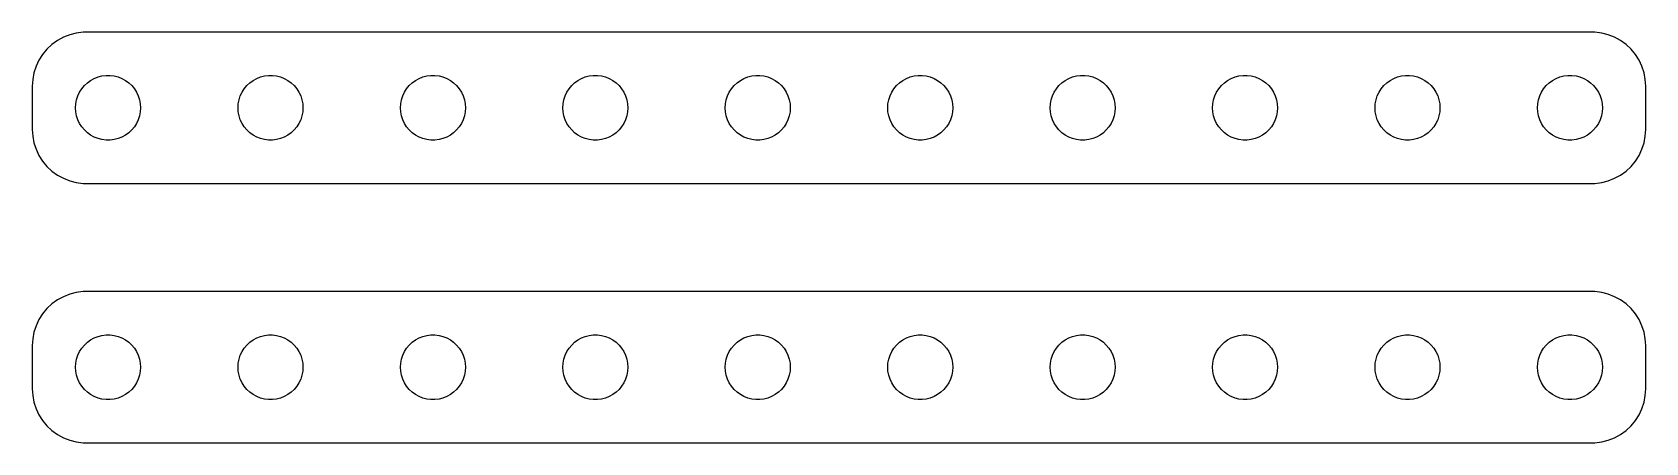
# Model space of a CAD drawing. Header units: metres. Extents: x -74 to 74, y 41 to 79.
import ezdxf

# ---------------------------------------------------------------- set-up
doc = ezdxf.new("R2010")
doc.units = ezdxf.units.M

msp = doc.modelspace()

# ---------------------------------------------------------------- linework, layer by layer
for p, q in [((-69.8139, 78.9901), (-70.4369, 78.9114)), ((69.8139, 78.9901), (-69.8139, 78.9901)), ((70.4369, 78.9114), (69.8139, 78.9901)), ((-72.6871, 77.8526), (-73.1448, 77.4227)), ((-72.1791, 78.2216), (-72.6871, 77.8526)), ((-71.6289, 78.5241), (-72.1791, 78.2216)), ((-71.0451, 78.7553), (-71.6289, 78.5241)), ((-70.4369, 78.9114), (-71.0451, 78.7553)), ((71.0451, 78.7553), (70.4369, 78.9114)), ((71.6289, 78.5241), (71.0451, 78.7553)), ((72.1791, 78.2216), (71.6289, 78.5241)), ((72.6871, 77.8526), (72.1791, 78.2216)), ((73.1448, 77.4227), (72.6871, 77.8526)), ((-73.8815, 76.4088), (-74.1489, 75.8406)), ((-73.5451, 76.9389), (-73.8815, 76.4088)), ((-73.1448, 77.4227), (-73.5451, 76.9389)), ((73.5451, 76.9389), (73.1448, 77.4227)), ((73.8815, 76.4088), (73.5451, 76.9389)), ((74.1489, 75.8406), (73.8815, 76.4088)), ((-74.4606, 74.6267), (-74.5, 74)), ((-74.3429, 75.2434), (-74.4606, 74.6267)), ((-74.1489, 75.8406), (-74.3429, 75.2434)), ((-69.4123, 74.3115), (-69.1075, 74.533)), ((-69.1075, 74.533), (-68.7773, 74.7145)), ((-68.7773, 74.7145), (-68.427, 74.8532)), ((-68.427, 74.8532), (-68.0621, 74.9469)), ((-68.0621, 74.9469), (-67.6884, 74.9941)), ((-67.6884, 74.9941), (-67.3116, 74.9941)), ((-67.3116, 74.9941), (-66.9379, 74.9469)), ((-66.9379, 74.9469), (-66.573, 74.8532)), ((-66.573, 74.8532), (-66.2227, 74.7145)), ((-66.2227, 74.7145), (-65.8925, 74.533)), ((-65.8925, 74.533), (-65.5877, 74.3115)), ((-54.4123, 74.3115), (-54.1075, 74.533)), ((-54.1075, 74.533), (-53.7773, 74.7145)), ((-53.7773, 74.7145), (-53.427, 74.8532)), ((-53.427, 74.8532), (-53.0621, 74.9469)), ((-53.0621, 74.9469), (-52.6884, 74.9941)), ((-52.6884, 74.9941), (-52.3116, 74.9941)), ((-52.3116, 74.9941), (-51.9379, 74.9469)), ((-51.9379, 74.9469), (-51.5729, 74.8532)), ((-51.5729, 74.8532), (-51.2227, 74.7145)), ((-51.2227, 74.7145), (-50.8925, 74.533)), ((-50.8925, 74.533), (-50.5877, 74.3115)), ((-39.4123, 74.3115), (-39.1075, 74.533)), ((-39.1075, 74.533), (-38.7773, 74.7145)), ((-38.7773, 74.7145), (-38.427, 74.8532)), ((-38.427, 74.8532), (-38.0621, 74.9469)), ((-38.0621, 74.9469), (-37.6884, 74.9941)), ((-37.6884, 74.9941), (-37.3116, 74.9941)), ((-37.3116, 74.9941), (-36.9379, 74.9469)), ((-36.9379, 74.9469), (-36.5729, 74.8532)), ((-36.5729, 74.8532), (-36.2227, 74.7145)), ((-36.2227, 74.7145), (-35.8925, 74.533)), ((-35.8925, 74.533), (-35.5877, 74.3115)), ((-24.4123, 74.3115), (-24.1075, 74.533)), ((-24.1075, 74.533), (-23.7773, 74.7145)), ((-23.7773, 74.7145), (-23.427, 74.8532)), ((-23.427, 74.8532), (-23.0621, 74.9469)), ((-23.0621, 74.9469), (-22.6884, 74.9941)), ((-22.6884, 74.9941), (-22.3116, 74.9941)), ((-22.3116, 74.9941), (-21.9379, 74.9469)), ((-21.9379, 74.9469), (-21.5729, 74.8532)), ((-21.5729, 74.8532), (-21.2227, 74.7145)), ((-21.2227, 74.7145), (-20.8925, 74.533)), ((-20.8925, 74.533), (-20.5877, 74.3115)), ((-9.41226, 74.3115), (-9.10747, 74.533)), ((-9.10747, 74.533), (-8.77733, 74.7145)), ((-8.77733, 74.7145), (-8.42705, 74.8532)), ((-8.42705, 74.8532), (-8.06213, 74.9469)), ((-8.06213, 74.9469), (-7.68837, 74.9941)), ((-7.68837, 74.9941), (-7.31161, 74.9941)), ((-7.31161, 74.9941), (-6.93785, 74.9469)), ((-6.93785, 74.9469), (-6.57294, 74.8532)), ((-6.57294, 74.8532), (-6.22266, 74.7145)), ((-6.22266, 74.7145), (-5.89252, 74.533)), ((-5.89252, 74.533), (-5.58772, 74.3115)), ((5.58772, 74.3115), (5.89252, 74.533)), ((5.89252, 74.533), (6.22266, 74.7145)), ((6.22266, 74.7145), (6.57294, 74.8532)), ((6.57294, 74.8532), (6.93785, 74.9469)), ((6.93785, 74.9469), (7.31161, 74.9941)), ((7.31161, 74.9941), (7.68837, 74.9941)), ((7.68837, 74.9941), (8.06213, 74.9469)), ((8.06213, 74.9469), (8.42705, 74.8532)), ((8.42705, 74.8532), (8.77733, 74.7145)), ((8.77733, 74.7145), (9.10747, 74.533)), ((9.10747, 74.533), (9.41226, 74.3115)), ((20.5877, 74.3115), (20.8925, 74.533)), ((20.8925, 74.533), (21.2227, 74.7145)), ((21.2227, 74.7145), (21.5729, 74.8532)), ((21.5729, 74.8532), (21.9379, 74.9469)), ((21.9379, 74.9469), (22.3116, 74.9941)), ((22.3116, 74.9941), (22.6884, 74.9941)), ((22.6884, 74.9941), (23.0621, 74.9469)), ((23.0621, 74.9469), (23.427, 74.8532)), ((23.427, 74.8532), (23.7773, 74.7145)), ((23.7773, 74.7145), (24.1075, 74.533)), ((24.1075, 74.533), (24.4123, 74.3115)), ((35.5877, 74.3115), (35.8925, 74.533)), ((35.8925, 74.533), (36.2227, 74.7145)), ((36.2227, 74.7145), (36.5729, 74.8532)), ((36.5729, 74.8532), (36.9379, 74.9469)), ((36.9379, 74.9469), (37.3116, 74.9941)), ((37.3116, 74.9941), (37.6884, 74.9941)), ((37.6884, 74.9941), (38.0621, 74.9469)), ((38.0621, 74.9469), (38.427, 74.8532)), ((38.427, 74.8532), (38.7773, 74.7145)), ((38.7773, 74.7145), (39.1075, 74.533)), ((39.1075, 74.533), (39.4123, 74.3115)), ((50.5877, 74.3115), (50.8925, 74.533)), ((50.8925, 74.533), (51.2227, 74.7145)), ((51.2227, 74.7145), (51.5729, 74.8532)), ((51.5729, 74.8532), (51.9379, 74.9469)), ((51.9379, 74.9469), (52.3116, 74.9941)), ((52.3116, 74.9941), (52.6884, 74.9941)), ((52.6884, 74.9941), (53.0621, 74.9469)), ((53.0621, 74.9469), (53.427, 74.8532)), ((53.427, 74.8532), (53.7773, 74.7145)), ((53.7773, 74.7145), (54.1075, 74.533)), ((54.1075, 74.533), (54.4123, 74.3115)), ((65.5877, 74.3115), (65.8925, 74.533)), ((65.8925, 74.533), (66.2227, 74.7145)), ((66.2227, 74.7145), (66.573, 74.8532)), ((66.573, 74.8532), (66.9379, 74.9469)), ((66.9379, 74.9469), (67.3116, 74.9941)), ((67.3116, 74.9941), (67.6884, 74.9941)), ((67.6884, 74.9941), (68.0621, 74.9469)), ((68.0621, 74.9469), (68.427, 74.8532)), ((68.427, 74.8532), (68.7773, 74.7145)), ((68.7773, 74.7145), (69.1075, 74.533)), ((69.1075, 74.533), (69.4123, 74.3115)), ((74.3429, 75.2434), (74.1489, 75.8406)), ((74.4606, 74.6267), (74.3429, 75.2434)), ((74.5, 74), (74.4606, 74.6267)), ((-74.5, 74), (-74.5, 70)), ((-70.4057, 72.7461), (-70.2893, 73.1044)), ((-70.2893, 73.1044), (-70.1289, 73.4453)), ((-70.1289, 73.4453), (-69.927, 73.7634)), ((-69.927, 73.7634), (-69.6869, 74.0536)), ((-69.6869, 74.0536), (-69.4123, 74.3115)), ((-65.5877, 74.3115), (-65.3131, 74.0536)), ((-65.3131, 74.0536), (-65.073, 73.7634)), ((-65.073, 73.7634), (-64.8711, 73.4453)), ((-64.8711, 73.4453), (-64.7107, 73.1044)), ((-64.7107, 73.1044), (-64.5943, 72.7461)), ((-55.4057, 72.7461), (-55.2893, 73.1044)), ((-55.2893, 73.1044), (-55.1289, 73.4453)), ((-55.1289, 73.4453), (-54.927, 73.7634)), ((-54.927, 73.7634), (-54.6869, 74.0536)), ((-54.6869, 74.0536), (-54.4123, 74.3115)), ((-50.5877, 74.3115), (-50.3131, 74.0536)), ((-50.3131, 74.0536), (-50.0729, 73.7634)), ((-50.0729, 73.7634), (-49.8711, 73.4453)), ((-49.8711, 73.4453), (-49.7107, 73.1044)), ((-49.7107, 73.1044), (-49.5942, 72.7461)), ((-40.4057, 72.7461), (-40.2893, 73.1044)), ((-40.2893, 73.1044), (-40.1289, 73.4453)), ((-40.1289, 73.4453), (-39.927, 73.7634)), ((-39.927, 73.7634), (-39.6869, 74.0536)), ((-39.6869, 74.0536), (-39.4123, 74.3115)), ((-35.5877, 74.3115), (-35.3131, 74.0536)), ((-35.3131, 74.0536), (-35.0729, 73.7634)), ((-35.0729, 73.7634), (-34.8711, 73.4453)), ((-34.8711, 73.4453), (-34.7107, 73.1044)), ((-34.7107, 73.1044), (-34.5942, 72.7461)), ((-25.4057, 72.7461), (-25.2893, 73.1044)), ((-25.2893, 73.1044), (-25.1289, 73.4453)), ((-25.1289, 73.4453), (-24.927, 73.7634)), ((-24.927, 73.7634), (-24.6869, 74.0536)), ((-24.6869, 74.0536), (-24.4123, 74.3115)), ((-20.5877, 74.3115), (-20.3131, 74.0536)), ((-20.3131, 74.0536), (-20.0729, 73.7634)), ((-20.0729, 73.7634), (-19.8711, 73.4453)), ((-19.8711, 73.4453), (-19.7107, 73.1044)), ((-19.7107, 73.1044), (-19.5942, 72.7461)), ((-10.4057, 72.7461), (-10.2893, 73.1044)), ((-10.2893, 73.1044), (-10.1289, 73.4453)), ((-10.1289, 73.4453), (-9.92705, 73.7634)), ((-9.92705, 73.7634), (-9.6869, 74.0536)), ((-9.6869, 74.0536), (-9.41226, 74.3115)), ((-5.58772, 74.3115), (-5.31308, 74.0536)), ((-5.31308, 74.0536), (-5.07294, 73.7634)), ((-5.07294, 73.7634), (-4.87108, 73.4453)), ((-4.87108, 73.4453), (-4.71066, 73.1044)), ((-4.71066, 73.1044), (-4.59424, 72.7461)), ((4.59424, 72.7461), (4.71066, 73.1044)), ((4.71066, 73.1044), (4.87108, 73.4453)), ((4.87108, 73.4453), (5.07294, 73.7634)), ((5.07294, 73.7634), (5.31308, 74.0536)), ((5.31308, 74.0536), (5.58772, 74.3115)), ((9.41226, 74.3115), (9.6869, 74.0536)), ((9.6869, 74.0536), (9.92705, 73.7634)), ((9.92705, 73.7634), (10.1289, 73.4453)), ((10.1289, 73.4453), (10.2893, 73.1044)), ((10.2893, 73.1044), (10.4057, 72.7461)), ((19.5942, 72.7461), (19.7107, 73.1044)), ((19.7107, 73.1044), (19.8711, 73.4453)), ((19.8711, 73.4453), (20.0729, 73.7634)), ((20.0729, 73.7634), (20.3131, 74.0536)), ((20.3131, 74.0536), (20.5877, 74.3115)), ((24.4123, 74.3115), (24.6869, 74.0536)), ((24.6869, 74.0536), (24.927, 73.7634)), ((24.927, 73.7634), (25.1289, 73.4453)), ((25.1289, 73.4453), (25.2893, 73.1044)), ((25.2893, 73.1044), (25.4057, 72.7461)), ((34.5942, 72.7461), (34.7107, 73.1044)), ((34.7107, 73.1044), (34.8711, 73.4453)), ((34.8711, 73.4453), (35.0729, 73.7634)), ((35.0729, 73.7634), (35.3131, 74.0536)), ((35.3131, 74.0536), (35.5877, 74.3115)), ((39.4123, 74.3115), (39.6869, 74.0536)), ((39.6869, 74.0536), (39.927, 73.7634)), ((39.927, 73.7634), (40.1289, 73.4453)), ((40.1289, 73.4453), (40.2893, 73.1044)), ((40.2893, 73.1044), (40.4057, 72.7461)), ((49.5942, 72.7461), (49.7107, 73.1044)), ((49.7107, 73.1044), (49.8711, 73.4453)), ((49.8711, 73.4453), (50.0729, 73.7634)), ((50.0729, 73.7634), (50.3131, 74.0536)), ((50.3131, 74.0536), (50.5877, 74.3115)), ((54.4123, 74.3115), (54.6869, 74.0536)), ((54.6869, 74.0536), (54.927, 73.7634)), ((54.927, 73.7634), (55.1289, 73.4453)), ((55.1289, 73.4453), (55.2893, 73.1044)), ((55.2893, 73.1044), (55.4057, 72.7461)), ((64.5943, 72.7461), (64.7107, 73.1044)), ((64.7107, 73.1044), (64.8711, 73.4453)), ((64.8711, 73.4453), (65.073, 73.7634)), ((65.073, 73.7634), (65.3131, 74.0536)), ((65.3131, 74.0536), (65.5877, 74.3115)), ((69.4123, 74.3115), (69.6869, 74.0536)), ((69.6869, 74.0536), (69.927, 73.7634)), ((69.927, 73.7634), (70.1289, 73.4453)), ((70.1289, 73.4453), (70.2893, 73.1044)), ((70.2893, 73.1044), (70.4057, 72.7461)), ((74.5, 70), (74.5, 74)), ((-70.5, 72), (-70.4763, 72.376)), ((-70.4763, 71.624), (-70.5, 72)), ((-70.4763, 72.376), (-70.4057, 72.7461)), ((-70.4057, 71.2539), (-70.4763, 71.624)), ((-64.5943, 72.7461), (-64.5237, 72.376)), ((-64.5237, 71.624), (-64.5943, 71.2539)), ((-64.5237, 72.376), (-64.5, 72)), ((-64.5, 72), (-64.5237, 71.624)), ((-55.5, 72), (-55.4763, 72.376)), ((-55.4763, 71.624), (-55.5, 72)), ((-55.4763, 72.376), (-55.4057, 72.7461)), ((-55.4057, 71.2539), (-55.4763, 71.624)), ((-49.5942, 72.7461), (-49.5237, 72.376)), ((-49.5237, 71.624), (-49.5942, 71.2539)), ((-49.5237, 72.376), (-49.5, 72)), ((-49.5, 72), (-49.5237, 71.624)), ((-40.5, 72), (-40.4763, 72.376)), ((-40.4763, 71.624), (-40.5, 72)), ((-40.4763, 72.376), (-40.4057, 72.7461)), ((-40.4057, 71.2539), (-40.4763, 71.624)), ((-34.5942, 72.7461), (-34.5237, 72.376)), ((-34.5237, 71.624), (-34.5942, 71.2539)), ((-34.5237, 72.376), (-34.5, 72)), ((-34.5, 72), (-34.5237, 71.624)), ((-25.5, 72), (-25.4763, 72.376)), ((-25.4763, 71.624), (-25.5, 72)), ((-25.4763, 72.376), (-25.4057, 72.7461)), ((-25.4057, 71.2539), (-25.4763, 71.624)), ((-19.5942, 72.7461), (-19.5237, 72.376)), ((-19.5237, 71.624), (-19.5942, 71.2539)), ((-19.5237, 72.376), (-19.5, 72)), ((-19.5, 72), (-19.5237, 71.624)), ((-10.5, 72), (-10.4763, 72.376)), ((-10.4763, 71.624), (-10.5, 72)), ((-10.4763, 72.376), (-10.4057, 72.7461)), ((-10.4057, 71.2539), (-10.4763, 71.624)), ((-4.59424, 72.7461), (-4.52365, 72.376)), ((-4.52365, 71.624), (-4.59424, 71.2539)), ((-4.52365, 72.376), (-4.5, 72)), ((-4.5, 72), (-4.52365, 71.624)), ((4.5, 72), (4.52365, 72.376)), ((4.52365, 71.624), (4.5, 72)), ((4.52365, 72.376), (4.59424, 72.7461)), ((4.59424, 71.2539), (4.52365, 71.624)), ((10.4057, 72.7461), (10.4763, 72.376)), ((10.4763, 71.624), (10.4057, 71.2539)), ((10.4763, 72.376), (10.5, 72)), ((10.5, 72), (10.4763, 71.624)), ((19.5, 72), (19.5237, 72.376)), ((19.5237, 71.624), (19.5, 72)), ((19.5237, 72.376), (19.5942, 72.7461)), ((19.5942, 71.2539), (19.5237, 71.624)), ((25.4057, 72.7461), (25.4763, 72.376)), ((25.4763, 71.624), (25.4057, 71.2539)), ((25.4763, 72.376), (25.5, 72)), ((25.5, 72), (25.4763, 71.624)), ((34.5, 72), (34.5237, 72.376)), ((34.5237, 71.624), (34.5, 72)), ((34.5237, 72.376), (34.5942, 72.7461)), ((34.5942, 71.2539), (34.5237, 71.624)), ((40.4057, 72.7461), (40.4763, 72.376)), ((40.4763, 71.624), (40.4057, 71.2539)), ((40.4763, 72.376), (40.5, 72)), ((40.5, 72), (40.4763, 71.624)), ((49.5, 72), (49.5237, 72.376)), ((49.5237, 71.624), (49.5, 72)), ((49.5237, 72.376), (49.5942, 72.7461)), ((49.5942, 71.2539), (49.5237, 71.624)), ((55.4057, 72.7461), (55.4763, 72.376)), ((55.4763, 71.624), (55.4057, 71.2539)), ((55.4763, 72.376), (55.5, 72)), ((55.5, 72), (55.4763, 71.624)), ((64.5, 72), (64.5237, 72.376)), ((64.5237, 71.624), (64.5, 72)), ((64.5237, 72.376), (64.5943, 72.7461)), ((64.5943, 71.2539), (64.5237, 71.624)), ((70.4057, 72.7461), (70.4763, 72.376)), ((70.4763, 71.624), (70.4057, 71.2539)), ((70.4763, 72.376), (70.5, 72)), ((70.5, 72), (70.4763, 71.624)), ((-70.2893, 70.8956), (-70.4057, 71.2539)), ((-70.1289, 70.5547), (-70.2893, 70.8956)), ((-69.927, 70.2366), (-70.1289, 70.5547)), ((-69.6869, 69.9464), (-69.927, 70.2366)), ((-65.073, 70.2366), (-65.3131, 69.9464)), ((-64.8711, 70.5547), (-65.073, 70.2366)), ((-64.7107, 70.8956), (-64.8711, 70.5547)), ((-64.5943, 71.2539), (-64.7107, 70.8956)), ((-55.2893, 70.8956), (-55.4057, 71.2539)), ((-55.1289, 70.5547), (-55.2893, 70.8956)), ((-54.927, 70.2366), (-55.1289, 70.5547)), ((-54.6869, 69.9464), (-54.927, 70.2366)), ((-50.0729, 70.2366), (-50.3131, 69.9464)), ((-49.8711, 70.5547), (-50.0729, 70.2366)), ((-49.7107, 70.8956), (-49.8711, 70.5547)), ((-49.5942, 71.2539), (-49.7107, 70.8956)), ((-40.2893, 70.8956), (-40.4057, 71.2539)), ((-40.1289, 70.5547), (-40.2893, 70.8956)), ((-39.927, 70.2366), (-40.1289, 70.5547)), ((-39.6869, 69.9464), (-39.927, 70.2366)), ((-35.0729, 70.2366), (-35.3131, 69.9464)), ((-34.8711, 70.5547), (-35.0729, 70.2366)), ((-34.7107, 70.8956), (-34.8711, 70.5547)), ((-34.5942, 71.2539), (-34.7107, 70.8956)), ((-25.2893, 70.8956), (-25.4057, 71.2539)), ((-25.1289, 70.5547), (-25.2893, 70.8956)), ((-24.927, 70.2366), (-25.1289, 70.5547)), ((-24.6869, 69.9464), (-24.927, 70.2366)), ((-20.0729, 70.2366), (-20.3131, 69.9464)), ((-19.8711, 70.5547), (-20.0729, 70.2366)), ((-19.7107, 70.8956), (-19.8711, 70.5547)), ((-19.5942, 71.2539), (-19.7107, 70.8956)), ((-10.2893, 70.8956), (-10.4057, 71.2539)), ((-10.1289, 70.5547), (-10.2893, 70.8956)), ((-9.92705, 70.2366), (-10.1289, 70.5547)), ((-9.6869, 69.9464), (-9.92705, 70.2366)), ((-5.07294, 70.2366), (-5.31308, 69.9464)), ((-4.87108, 70.5547), (-5.07294, 70.2366)), ((-4.71066, 70.8956), (-4.87108, 70.5547)), ((-4.59424, 71.2539), (-4.71066, 70.8956)), ((4.71066, 70.8956), (4.59424, 71.2539)), ((4.87108, 70.5547), (4.71066, 70.8956)), ((5.07294, 70.2366), (4.87108, 70.5547)), ((5.31308, 69.9464), (5.07294, 70.2366)), ((9.92705, 70.2366), (9.6869, 69.9464)), ((10.1289, 70.5547), (9.92705, 70.2366)), ((10.2893, 70.8956), (10.1289, 70.5547)), ((10.4057, 71.2539), (10.2893, 70.8956)), ((19.7107, 70.8956), (19.5942, 71.2539)), ((19.8711, 70.5547), (19.7107, 70.8956)), ((20.0729, 70.2366), (19.8711, 70.5547)), ((20.3131, 69.9464), (20.0729, 70.2366)), ((24.927, 70.2366), (24.6869, 69.9464)), ((25.1289, 70.5547), (24.927, 70.2366)), ((25.2893, 70.8956), (25.1289, 70.5547)), ((25.4057, 71.2539), (25.2893, 70.8956)), ((34.7107, 70.8956), (34.5942, 71.2539)), ((34.8711, 70.5547), (34.7107, 70.8956)), ((35.0729, 70.2366), (34.8711, 70.5547)), ((35.3131, 69.9464), (35.0729, 70.2366)), ((39.927, 70.2366), (39.6869, 69.9464)), ((40.1289, 70.5547), (39.927, 70.2366)), ((40.2893, 70.8956), (40.1289, 70.5547)), ((40.4057, 71.2539), (40.2893, 70.8956)), ((49.7107, 70.8956), (49.5942, 71.2539)), ((49.8711, 70.5547), (49.7107, 70.8956)), ((50.0729, 70.2366), (49.8711, 70.5547)), ((50.3131, 69.9464), (50.0729, 70.2366)), ((54.927, 70.2366), (54.6869, 69.9464)), ((55.1289, 70.5547), (54.927, 70.2366)), ((55.2893, 70.8956), (55.1289, 70.5547)), ((55.4057, 71.2539), (55.2893, 70.8956)), ((64.7107, 70.8956), (64.5943, 71.2539)), ((64.8711, 70.5547), (64.7107, 70.8956)), ((65.073, 70.2366), (64.8711, 70.5547)), ((65.3131, 69.9464), (65.073, 70.2366)), ((69.927, 70.2366), (69.6869, 69.9464)), ((70.1289, 70.5547), (69.927, 70.2366)), ((70.2893, 70.8956), (70.1289, 70.5547)), ((70.4057, 71.2539), (70.2893, 70.8956)), ((-74.5, 70), (-74.4606, 69.3733)), ((-74.4606, 69.3733), (-74.3429, 68.7566)), ((-74.3429, 68.7566), (-74.1489, 68.1594)), ((-69.4123, 69.6885), (-69.6869, 69.9464)), ((-69.1075, 69.467), (-69.4123, 69.6885)), ((-68.7773, 69.2855), (-69.1075, 69.467)), ((-68.427, 69.1468), (-68.7773, 69.2855)), ((-68.0621, 69.0531), (-68.427, 69.1468)), ((-67.6884, 69.0059), (-68.0621, 69.0531)), ((-67.3116, 69.0059), (-67.6884, 69.0059)), ((-66.9379, 69.0531), (-67.3116, 69.0059)), ((-66.573, 69.1468), (-66.9379, 69.0531)), ((-66.2227, 69.2855), (-66.573, 69.1468)), ((-65.8925, 69.467), (-66.2227, 69.2855)), ((-65.5877, 69.6885), (-65.8925, 69.467)), ((-65.3131, 69.9464), (-65.5877, 69.6885)), ((-54.4123, 69.6885), (-54.6869, 69.9464)), ((-54.1075, 69.467), (-54.4123, 69.6885)), ((-53.7773, 69.2855), (-54.1075, 69.467)), ((-53.427, 69.1468), (-53.7773, 69.2855)), ((-53.0621, 69.0531), (-53.427, 69.1468)), ((-52.6884, 69.0059), (-53.0621, 69.0531)), ((-52.3116, 69.0059), (-52.6884, 69.0059)), ((-51.9379, 69.0531), (-52.3116, 69.0059)), ((-51.5729, 69.1468), (-51.9379, 69.0531)), ((-51.2227, 69.2855), (-51.5729, 69.1468)), ((-50.8925, 69.467), (-51.2227, 69.2855)), ((-50.5877, 69.6885), (-50.8925, 69.467)), ((-50.3131, 69.9464), (-50.5877, 69.6885)), ((-39.4123, 69.6885), (-39.6869, 69.9464)), ((-39.1075, 69.467), (-39.4123, 69.6885)), ((-38.7773, 69.2855), (-39.1075, 69.467)), ((-38.427, 69.1468), (-38.7773, 69.2855)), ((-38.0621, 69.0531), (-38.427, 69.1468)), ((-37.6884, 69.0059), (-38.0621, 69.0531)), ((-37.3116, 69.0059), (-37.6884, 69.0059)), ((-36.9379, 69.0531), (-37.3116, 69.0059)), ((-36.5729, 69.1468), (-36.9379, 69.0531)), ((-36.2227, 69.2855), (-36.5729, 69.1468)), ((-35.8925, 69.467), (-36.2227, 69.2855)), ((-35.5877, 69.6885), (-35.8925, 69.467)), ((-35.3131, 69.9464), (-35.5877, 69.6885)), ((-24.4123, 69.6885), (-24.6869, 69.9464)), ((-24.1075, 69.467), (-24.4123, 69.6885)), ((-23.7773, 69.2855), (-24.1075, 69.467)), ((-23.427, 69.1468), (-23.7773, 69.2855)), ((-23.0621, 69.0531), (-23.427, 69.1468)), ((-22.6884, 69.0059), (-23.0621, 69.0531)), ((-22.3116, 69.0059), (-22.6884, 69.0059)), ((-21.9379, 69.0531), (-22.3116, 69.0059)), ((-21.5729, 69.1468), (-21.9379, 69.0531)), ((-21.2227, 69.2855), (-21.5729, 69.1468)), ((-20.8925, 69.467), (-21.2227, 69.2855)), ((-20.5877, 69.6885), (-20.8925, 69.467)), ((-20.3131, 69.9464), (-20.5877, 69.6885)), ((-9.41226, 69.6885), (-9.6869, 69.9464)), ((-9.10747, 69.467), (-9.41226, 69.6885)), ((-8.77733, 69.2855), (-9.10747, 69.467)), ((-8.42705, 69.1468), (-8.77733, 69.2855)), ((-8.06213, 69.0531), (-8.42705, 69.1468)), ((-7.68837, 69.0059), (-8.06213, 69.0531)), ((-7.31161, 69.0059), (-7.68837, 69.0059)), ((-6.93785, 69.0531), (-7.31161, 69.0059)), ((-6.57294, 69.1468), (-6.93785, 69.0531)), ((-6.22266, 69.2855), (-6.57294, 69.1468)), ((-5.89252, 69.467), (-6.22266, 69.2855)), ((-5.58772, 69.6885), (-5.89252, 69.467)), ((-5.31308, 69.9464), (-5.58772, 69.6885)), ((5.58772, 69.6885), (5.31308, 69.9464)), ((5.89252, 69.467), (5.58772, 69.6885)), ((6.22266, 69.2855), (5.89252, 69.467)), ((6.57294, 69.1468), (6.22266, 69.2855)), ((6.93785, 69.0531), (6.57294, 69.1468)), ((7.31161, 69.0059), (6.93785, 69.0531)), ((7.68837, 69.0059), (7.31161, 69.0059)), ((8.06213, 69.0531), (7.68837, 69.0059)), ((8.42705, 69.1468), (8.06213, 69.0531)), ((8.77733, 69.2855), (8.42705, 69.1468)), ((9.10747, 69.467), (8.77733, 69.2855)), ((9.41226, 69.6885), (9.10747, 69.467)), ((9.6869, 69.9464), (9.41226, 69.6885)), ((20.5877, 69.6885), (20.3131, 69.9464)), ((20.8925, 69.467), (20.5877, 69.6885)), ((21.2227, 69.2855), (20.8925, 69.467)), ((21.5729, 69.1468), (21.2227, 69.2855)), ((21.9379, 69.0531), (21.5729, 69.1468)), ((22.3116, 69.0059), (21.9379, 69.0531)), ((22.6884, 69.0059), (22.3116, 69.0059)), ((23.0621, 69.0531), (22.6884, 69.0059)), ((23.427, 69.1468), (23.0621, 69.0531)), ((23.7773, 69.2855), (23.427, 69.1468)), ((24.1075, 69.467), (23.7773, 69.2855)), ((24.4123, 69.6885), (24.1075, 69.467)), ((24.6869, 69.9464), (24.4123, 69.6885)), ((35.5877, 69.6885), (35.3131, 69.9464)), ((35.8925, 69.467), (35.5877, 69.6885)), ((36.2227, 69.2855), (35.8925, 69.467)), ((36.5729, 69.1468), (36.2227, 69.2855)), ((36.9379, 69.0531), (36.5729, 69.1468)), ((37.3116, 69.0059), (36.9379, 69.0531)), ((37.6884, 69.0059), (37.3116, 69.0059)), ((38.0621, 69.0531), (37.6884, 69.0059)), ((38.427, 69.1468), (38.0621, 69.0531)), ((38.7773, 69.2855), (38.427, 69.1468)), ((39.1075, 69.467), (38.7773, 69.2855)), ((39.4123, 69.6885), (39.1075, 69.467)), ((39.6869, 69.9464), (39.4123, 69.6885)), ((50.5877, 69.6885), (50.3131, 69.9464)), ((50.8925, 69.467), (50.5877, 69.6885)), ((51.2227, 69.2855), (50.8925, 69.467)), ((51.5729, 69.1468), (51.2227, 69.2855)), ((51.9379, 69.0531), (51.5729, 69.1468)), ((52.3116, 69.0059), (51.9379, 69.0531)), ((52.6884, 69.0059), (52.3116, 69.0059)), ((53.0621, 69.0531), (52.6884, 69.0059)), ((53.427, 69.1468), (53.0621, 69.0531)), ((53.7773, 69.2855), (53.427, 69.1468)), ((54.1075, 69.467), (53.7773, 69.2855)), ((54.4123, 69.6885), (54.1075, 69.467)), ((54.6869, 69.9464), (54.4123, 69.6885)), ((65.5877, 69.6885), (65.3131, 69.9464)), ((65.8925, 69.467), (65.5877, 69.6885)), ((66.2227, 69.2855), (65.8925, 69.467)), ((66.573, 69.1468), (66.2227, 69.2855)), ((66.9379, 69.0531), (66.573, 69.1468)), ((67.3116, 69.0059), (66.9379, 69.0531)), ((67.6884, 69.0059), (67.3116, 69.0059)), ((68.0621, 69.0531), (67.6884, 69.0059)), ((68.427, 69.1468), (68.0621, 69.0531)), ((68.7773, 69.2855), (68.427, 69.1468)), ((69.1075, 69.467), (68.7773, 69.2855)), ((69.4123, 69.6885), (69.1075, 69.467)), ((69.6869, 69.9464), (69.4123, 69.6885)), ((74.1489, 68.1594), (74.3429, 68.7566)), ((74.3429, 68.7566), (74.4606, 69.3733)), ((74.4606, 69.3733), (74.5, 70)), ((-74.1489, 68.1594), (-73.8815, 67.5912)), ((-73.8815, 67.5912), (-73.5451, 67.0611)), ((-73.5451, 67.0611), (-73.1448, 66.5773)), ((73.1448, 66.5773), (73.5451, 67.0611)), ((73.5451, 67.0611), (73.8815, 67.5912)), ((73.8815, 67.5912), (74.1489, 68.1594)), ((-73.1448, 66.5773), (-72.6871, 66.1474)), ((-72.6871, 66.1474), (-72.1791, 65.7784)), ((-72.1791, 65.7784), (-71.6289, 65.4759)), ((71.6289, 65.4759), (72.1791, 65.7784)), ((72.1791, 65.7784), (72.6871, 66.1474)), ((72.6871, 66.1474), (73.1448, 66.5773)), ((-71.6289, 65.4759), (-71.0451, 65.2447)), ((-71.0451, 65.2447), (-70.4369, 65.0886)), ((-70.4369, 65.0886), (-69.8139, 65.0099)), ((-69.8139, 65.0099), (69.8139, 65.0099)), ((69.8139, 65.0099), (70.4369, 65.0886)), ((70.4369, 65.0886), (71.0451, 65.2447)), ((71.0451, 65.2447), (71.6289, 65.4759)), ((-72.6871, 53.8526), (-73.1448, 53.4227)), ((-72.1791, 54.2216), (-72.6871, 53.8526)), ((-71.6289, 54.5241), (-72.1791, 54.2216)), ((-71.0451, 54.7553), (-71.6289, 54.5241)), ((-70.4369, 54.9114), (-71.0451, 54.7553)), ((-69.8139, 54.9901), (-70.4369, 54.9114)), ((69.8139, 54.9901), (-69.8139, 54.9901)), ((70.4369, 54.9114), (69.8139, 54.9901)), ((71.0451, 54.7553), (70.4369, 54.9114)), ((71.6289, 54.5241), (71.0451, 54.7553)), ((72.1791, 54.2216), (71.6289, 54.5241)), ((72.6871, 53.8526), (72.1791, 54.2216)), ((73.1448, 53.4227), (72.6871, 53.8526)), ((-73.8815, 52.4088), (-74.1489, 51.8406)), ((-73.5451, 52.9389), (-73.8815, 52.4088)), ((-73.1448, 53.4227), (-73.5451, 52.9389)), ((73.5451, 52.9389), (73.1448, 53.4227)), ((73.8815, 52.4088), (73.5451, 52.9389)), ((74.1489, 51.8406), (73.8815, 52.4088)), ((-74.3429, 51.2434), (-74.4606, 50.6267)), ((-74.1489, 51.8406), (-74.3429, 51.2434)), ((-69.1075, 50.533), (-68.7773, 50.7145)), ((-68.7773, 50.7145), (-68.427, 50.8532)), ((-68.427, 50.8532), (-68.0621, 50.9469)), ((-68.0621, 50.9469), (-67.6884, 50.9941)), ((-67.6884, 50.9941), (-67.3116, 50.9941)), ((-67.3116, 50.9941), (-66.9379, 50.9469)), ((-66.9379, 50.9469), (-66.573, 50.8532)), ((-66.573, 50.8532), (-66.2227, 50.7145)), ((-66.2227, 50.7145), (-65.8925, 50.533)), ((-54.1075, 50.533), (-53.7773, 50.7145)), ((-53.7773, 50.7145), (-53.427, 50.8532)), ((-53.427, 50.8532), (-53.0621, 50.9469)), ((-53.0621, 50.9469), (-52.6884, 50.9941)), ((-52.6884, 50.9941), (-52.3116, 50.9941)), ((-52.3116, 50.9941), (-51.9379, 50.9469)), ((-51.9379, 50.9469), (-51.5729, 50.8532)), ((-51.5729, 50.8532), (-51.2227, 50.7145)), ((-51.2227, 50.7145), (-50.8925, 50.533)), ((-39.1075, 50.533), (-38.7773, 50.7145)), ((-38.7773, 50.7145), (-38.427, 50.8532)), ((-38.427, 50.8532), (-38.0621, 50.9469)), ((-38.0621, 50.9469), (-37.6884, 50.9941)), ((-37.6884, 50.9941), (-37.3116, 50.9941)), ((-37.3116, 50.9941), (-36.9379, 50.9469)), ((-36.9379, 50.9469), (-36.5729, 50.8532)), ((-36.5729, 50.8532), (-36.2227, 50.7145)), ((-36.2227, 50.7145), (-35.8925, 50.533)), ((-24.1075, 50.533), (-23.7773, 50.7145)), ((-23.7773, 50.7145), (-23.427, 50.8532)), ((-23.427, 50.8532), (-23.0621, 50.9469)), ((-23.0621, 50.9469), (-22.6884, 50.9941)), ((-22.6884, 50.9941), (-22.3116, 50.9941)), ((-22.3116, 50.9941), (-21.9379, 50.9469)), ((-21.9379, 50.9469), (-21.5729, 50.8532)), ((-21.5729, 50.8532), (-21.2227, 50.7145)), ((-21.2227, 50.7145), (-20.8925, 50.533)), ((-9.10747, 50.533), (-8.77733, 50.7145)), ((-8.77733, 50.7145), (-8.42705, 50.8532)), ((-8.42705, 50.8532), (-8.06213, 50.9469)), ((-8.06213, 50.9469), (-7.68837, 50.9941)), ((-7.68837, 50.9941), (-7.31161, 50.9941)), ((-7.31161, 50.9941), (-6.93785, 50.9469)), ((-6.93785, 50.9469), (-6.57294, 50.8532)), ((-6.57294, 50.8532), (-6.22266, 50.7145)), ((-6.22266, 50.7145), (-5.89252, 50.533)), ((5.89252, 50.533), (6.22266, 50.7145)), ((6.22266, 50.7145), (6.57294, 50.8532)), ((6.57294, 50.8532), (6.93785, 50.9469)), ((6.93785, 50.9469), (7.31161, 50.9941)), ((7.31161, 50.9941), (7.68837, 50.9941)), ((7.68837, 50.9941), (8.06213, 50.9469)), ((8.06213, 50.9469), (8.42705, 50.8532)), ((8.42705, 50.8532), (8.77733, 50.7145)), ((8.77733, 50.7145), (9.10747, 50.533)), ((20.8925, 50.533), (21.2227, 50.7145)), ((21.2227, 50.7145), (21.5729, 50.8532)), ((21.5729, 50.8532), (21.9379, 50.9469)), ((21.9379, 50.9469), (22.3116, 50.9941)), ((22.3116, 50.9941), (22.6884, 50.9941)), ((22.6884, 50.9941), (23.0621, 50.9469)), ((23.0621, 50.9469), (23.427, 50.8532)), ((23.427, 50.8532), (23.7773, 50.7145)), ((23.7773, 50.7145), (24.1075, 50.533)), ((35.8925, 50.533), (36.2227, 50.7145)), ((36.2227, 50.7145), (36.5729, 50.8532)), ((36.5729, 50.8532), (36.9379, 50.9469)), ((36.9379, 50.9469), (37.3116, 50.9941)), ((37.3116, 50.9941), (37.6884, 50.9941)), ((37.6884, 50.9941), (38.0621, 50.9469)), ((38.0621, 50.9469), (38.427, 50.8532)), ((38.427, 50.8532), (38.7773, 50.7145)), ((38.7773, 50.7145), (39.1075, 50.533)), ((50.8925, 50.533), (51.2227, 50.7145)), ((51.2227, 50.7145), (51.5729, 50.8532)), ((51.5729, 50.8532), (51.9379, 50.9469)), ((51.9379, 50.9469), (52.3116, 50.9941)), ((52.3116, 50.9941), (52.6884, 50.9941)), ((52.6884, 50.9941), (53.0621, 50.9469)), ((53.0621, 50.9469), (53.427, 50.8532)), ((53.427, 50.8532), (53.7773, 50.7145)), ((53.7773, 50.7145), (54.1075, 50.533)), ((65.8925, 50.533), (66.2227, 50.7145)), ((66.2227, 50.7145), (66.573, 50.8532)), ((66.573, 50.8532), (66.9379, 50.9469)), ((66.9379, 50.9469), (67.3116, 50.9941)), ((67.3116, 50.9941), (67.6884, 50.9941)), ((67.6884, 50.9941), (68.0621, 50.9469)), ((68.0621, 50.9469), (68.427, 50.8532)), ((68.427, 50.8532), (68.7773, 50.7145)), ((68.7773, 50.7145), (69.1075, 50.533)), ((74.3429, 51.2434), (74.1489, 51.8406)), ((74.4606, 50.6267), (74.3429, 51.2434)), ((-74.4606, 50.6267), (-74.5, 50)), ((-74.5, 50), (-74.5, 46)), ((-70.2893, 49.1044), (-70.1289, 49.4453)), ((-70.1289, 49.4453), (-69.927, 49.7634)), ((-69.927, 49.7634), (-69.6869, 50.0536)), ((-69.6869, 50.0536), (-69.4123, 50.3115)), ((-69.4123, 50.3115), (-69.1075, 50.533)), ((-65.8925, 50.533), (-65.5877, 50.3115)), ((-65.5877, 50.3115), (-65.3131, 50.0536)), ((-65.3131, 50.0536), (-65.073, 49.7634)), ((-65.073, 49.7634), (-64.8711, 49.4453)), ((-64.8711, 49.4453), (-64.7107, 49.1044)), ((-55.2893, 49.1044), (-55.1289, 49.4453)), ((-55.1289, 49.4453), (-54.927, 49.7634)), ((-54.927, 49.7634), (-54.6869, 50.0536)), ((-54.6869, 50.0536), (-54.4123, 50.3115)), ((-54.4123, 50.3115), (-54.1075, 50.533)), ((-50.8925, 50.533), (-50.5877, 50.3115)), ((-50.5877, 50.3115), (-50.3131, 50.0536)), ((-50.3131, 50.0536), (-50.0729, 49.7634)), ((-50.0729, 49.7634), (-49.8711, 49.4453)), ((-49.8711, 49.4453), (-49.7107, 49.1044)), ((-40.2893, 49.1044), (-40.1289, 49.4453)), ((-40.1289, 49.4453), (-39.927, 49.7634)), ((-39.927, 49.7634), (-39.6869, 50.0536)), ((-39.6869, 50.0536), (-39.4123, 50.3115)), ((-39.4123, 50.3115), (-39.1075, 50.533)), ((-35.8925, 50.533), (-35.5877, 50.3115)), ((-35.5877, 50.3115), (-35.3131, 50.0536)), ((-35.3131, 50.0536), (-35.0729, 49.7634)), ((-35.0729, 49.7634), (-34.8711, 49.4453)), ((-34.8711, 49.4453), (-34.7107, 49.1044)), ((-25.2893, 49.1044), (-25.1289, 49.4453)), ((-25.1289, 49.4453), (-24.927, 49.7634)), ((-24.927, 49.7634), (-24.6869, 50.0536)), ((-24.6869, 50.0536), (-24.4123, 50.3115)), ((-24.4123, 50.3115), (-24.1075, 50.533)), ((-20.8925, 50.533), (-20.5877, 50.3115)), ((-20.5877, 50.3115), (-20.3131, 50.0536)), ((-20.3131, 50.0536), (-20.0729, 49.7634)), ((-20.0729, 49.7634), (-19.8711, 49.4453)), ((-19.8711, 49.4453), (-19.7107, 49.1044)), ((-10.2893, 49.1044), (-10.1289, 49.4453)), ((-10.1289, 49.4453), (-9.92705, 49.7634)), ((-9.92705, 49.7634), (-9.6869, 50.0536)), ((-9.6869, 50.0536), (-9.41226, 50.3115)), ((-9.41226, 50.3115), (-9.10747, 50.533)), ((-5.89252, 50.533), (-5.58772, 50.3115)), ((-5.58772, 50.3115), (-5.31308, 50.0536)), ((-5.31308, 50.0536), (-5.07294, 49.7634)), ((-5.07294, 49.7634), (-4.87108, 49.4453)), ((-4.87108, 49.4453), (-4.71066, 49.1044)), ((4.71066, 49.1044), (4.87108, 49.4453)), ((4.87108, 49.4453), (5.07294, 49.7634)), ((5.07294, 49.7634), (5.31308, 50.0536)), ((5.31308, 50.0536), (5.58772, 50.3115)), ((5.58772, 50.3115), (5.89252, 50.533)), ((9.10747, 50.533), (9.41226, 50.3115)), ((9.41226, 50.3115), (9.6869, 50.0536)), ((9.6869, 50.0536), (9.92705, 49.7634)), ((9.92705, 49.7634), (10.1289, 49.4453)), ((10.1289, 49.4453), (10.2893, 49.1044)), ((19.7107, 49.1044), (19.8711, 49.4453)), ((19.8711, 49.4453), (20.0729, 49.7634)), ((20.0729, 49.7634), (20.3131, 50.0536)), ((20.3131, 50.0536), (20.5877, 50.3115)), ((20.5877, 50.3115), (20.8925, 50.533)), ((24.1075, 50.533), (24.4123, 50.3115)), ((24.4123, 50.3115), (24.6869, 50.0536)), ((24.6869, 50.0536), (24.927, 49.7634)), ((24.927, 49.7634), (25.1289, 49.4453)), ((25.1289, 49.4453), (25.2893, 49.1044)), ((34.7107, 49.1044), (34.8711, 49.4453)), ((34.8711, 49.4453), (35.0729, 49.7634)), ((35.0729, 49.7634), (35.3131, 50.0536)), ((35.3131, 50.0536), (35.5877, 50.3115)), ((35.5877, 50.3115), (35.8925, 50.533)), ((39.1075, 50.533), (39.4123, 50.3115)), ((39.4123, 50.3115), (39.6869, 50.0536)), ((39.6869, 50.0536), (39.927, 49.7634)), ((39.927, 49.7634), (40.1289, 49.4453)), ((40.1289, 49.4453), (40.2893, 49.1044)), ((49.7107, 49.1044), (49.8711, 49.4453)), ((49.8711, 49.4453), (50.0729, 49.7634)), ((50.0729, 49.7634), (50.3131, 50.0536)), ((50.3131, 50.0536), (50.5877, 50.3115)), ((50.5877, 50.3115), (50.8925, 50.533)), ((54.1075, 50.533), (54.4123, 50.3115)), ((54.4123, 50.3115), (54.6869, 50.0536)), ((54.6869, 50.0536), (54.927, 49.7634)), ((54.927, 49.7634), (55.1289, 49.4453)), ((55.1289, 49.4453), (55.2893, 49.1044)), ((64.7107, 49.1044), (64.8711, 49.4453)), ((64.8711, 49.4453), (65.073, 49.7634)), ((65.073, 49.7634), (65.3131, 50.0536)), ((65.3131, 50.0536), (65.5877, 50.3115)), ((65.5877, 50.3115), (65.8925, 50.533)), ((69.1075, 50.533), (69.4123, 50.3115)), ((69.4123, 50.3115), (69.6869, 50.0536)), ((69.6869, 50.0536), (69.927, 49.7634)), ((69.927, 49.7634), (70.1289, 49.4453)), ((70.1289, 49.4453), (70.2893, 49.1044)), ((74.5, 50), (74.4606, 50.6267)), ((74.5, 46), (74.5, 50)), ((-70.5, 48), (-70.4763, 48.376)), ((-70.4763, 47.624), (-70.5, 48)), ((-70.4763, 48.376), (-70.4057, 48.7461)), ((-70.4057, 48.7461), (-70.2893, 49.1044)), ((-64.7107, 49.1044), (-64.5943, 48.7461)), ((-64.5943, 48.7461), (-64.5237, 48.376)), ((-64.5237, 48.376), (-64.5, 48)), ((-64.5, 48), (-64.5237, 47.624)), ((-55.5, 48), (-55.4763, 48.376)), ((-55.4763, 47.624), (-55.5, 48)), ((-55.4763, 48.376), (-55.4057, 48.7461)), ((-55.4057, 48.7461), (-55.2893, 49.1044)), ((-49.7107, 49.1044), (-49.5942, 48.7461)), ((-49.5942, 48.7461), (-49.5237, 48.376)), ((-49.5237, 48.376), (-49.5, 48)), ((-49.5, 48), (-49.5237, 47.624)), ((-40.5, 48), (-40.4763, 48.376)), ((-40.4763, 47.624), (-40.5, 48)), ((-40.4763, 48.376), (-40.4057, 48.7461)), ((-40.4057, 48.7461), (-40.2893, 49.1044)), ((-34.7107, 49.1044), (-34.5942, 48.7461)), ((-34.5942, 48.7461), (-34.5237, 48.376)), ((-34.5237, 48.376), (-34.5, 48)), ((-34.5, 48), (-34.5237, 47.624)), ((-25.5, 48), (-25.4763, 48.376)), ((-25.4763, 47.624), (-25.5, 48)), ((-25.4763, 48.376), (-25.4057, 48.7461)), ((-25.4057, 48.7461), (-25.2893, 49.1044)), ((-19.7107, 49.1044), (-19.5942, 48.7461)), ((-19.5942, 48.7461), (-19.5237, 48.376)), ((-19.5237, 48.376), (-19.5, 48)), ((-19.5, 48), (-19.5237, 47.624)), ((-10.5, 48), (-10.4763, 48.376)), ((-10.4763, 47.624), (-10.5, 48)), ((-10.4763, 48.376), (-10.4057, 48.7461)), ((-10.4057, 48.7461), (-10.2893, 49.1044)), ((-4.71066, 49.1044), (-4.59424, 48.7461)), ((-4.59424, 48.7461), (-4.52365, 48.376)), ((-4.52365, 48.376), (-4.5, 48)), ((-4.5, 48), (-4.52365, 47.624)), ((4.5, 48), (4.52365, 48.376)), ((4.52365, 47.624), (4.5, 48)), ((4.52365, 48.376), (4.59424, 48.7461)), ((4.59424, 48.7461), (4.71066, 49.1044)), ((10.2893, 49.1044), (10.4057, 48.7461)), ((10.4057, 48.7461), (10.4763, 48.376)), ((10.4763, 48.376), (10.5, 48)), ((10.5, 48), (10.4763, 47.624)), ((19.5, 48), (19.5237, 48.376)), ((19.5237, 47.624), (19.5, 48)), ((19.5237, 48.376), (19.5942, 48.7461)), ((19.5942, 48.7461), (19.7107, 49.1044)), ((25.2893, 49.1044), (25.4057, 48.7461)), ((25.4057, 48.7461), (25.4763, 48.376)), ((25.4763, 48.376), (25.5, 48)), ((25.5, 48), (25.4763, 47.624)), ((34.5, 48), (34.5237, 48.376)), ((34.5237, 47.624), (34.5, 48)), ((34.5237, 48.376), (34.5942, 48.7461)), ((34.5942, 48.7461), (34.7107, 49.1044)), ((40.2893, 49.1044), (40.4057, 48.7461)), ((40.4057, 48.7461), (40.4763, 48.376)), ((40.4763, 48.376), (40.5, 48)), ((40.5, 48), (40.4763, 47.624)), ((49.5, 48), (49.5237, 48.376)), ((49.5237, 47.624), (49.5, 48)), ((49.5237, 48.376), (49.5942, 48.7461)), ((49.5942, 48.7461), (49.7107, 49.1044)), ((55.2893, 49.1044), (55.4057, 48.7461)), ((55.4057, 48.7461), (55.4763, 48.376)), ((55.4763, 48.376), (55.5, 48)), ((55.5, 48), (55.4763, 47.624)), ((64.5, 48), (64.5237, 48.376)), ((64.5237, 47.624), (64.5, 48)), ((64.5237, 48.376), (64.5943, 48.7461)), ((64.5943, 48.7461), (64.7107, 49.1044)), ((70.2893, 49.1044), (70.4057, 48.7461)), ((70.4057, 48.7461), (70.4763, 48.376)), ((70.4763, 48.376), (70.5, 48)), ((70.5, 48), (70.4763, 47.624)), ((-70.4057, 47.2539), (-70.4763, 47.624)), ((-70.2893, 46.8956), (-70.4057, 47.2539)), ((-70.1289, 46.5547), (-70.2893, 46.8956)), ((-69.927, 46.2366), (-70.1289, 46.5547)), ((-69.6869, 45.9464), (-69.927, 46.2366)), ((-65.073, 46.2366), (-65.3131, 45.9464)), ((-64.8711, 46.5547), (-65.073, 46.2366)), ((-64.7107, 46.8956), (-64.8711, 46.5547)), ((-64.5943, 47.2539), (-64.7107, 46.8956)), ((-64.5237, 47.624), (-64.5943, 47.2539)), ((-55.4057, 47.2539), (-55.4763, 47.624)), ((-55.2893, 46.8956), (-55.4057, 47.2539)), ((-55.1289, 46.5547), (-55.2893, 46.8956)), ((-54.927, 46.2366), (-55.1289, 46.5547)), ((-54.6869, 45.9464), (-54.927, 46.2366)), ((-50.0729, 46.2366), (-50.3131, 45.9464)), ((-49.8711, 46.5547), (-50.0729, 46.2366)), ((-49.7107, 46.8956), (-49.8711, 46.5547)), ((-49.5942, 47.2539), (-49.7107, 46.8956)), ((-49.5237, 47.624), (-49.5942, 47.2539)), ((-40.4057, 47.2539), (-40.4763, 47.624)), ((-40.2893, 46.8956), (-40.4057, 47.2539)), ((-40.1289, 46.5547), (-40.2893, 46.8956)), ((-39.927, 46.2366), (-40.1289, 46.5547)), ((-39.6869, 45.9464), (-39.927, 46.2366)), ((-35.0729, 46.2366), (-35.3131, 45.9464)), ((-34.8711, 46.5547), (-35.0729, 46.2366)), ((-34.7107, 46.8956), (-34.8711, 46.5547)), ((-34.5942, 47.2539), (-34.7107, 46.8956)), ((-34.5237, 47.624), (-34.5942, 47.2539)), ((-25.4057, 47.2539), (-25.4763, 47.624)), ((-25.2893, 46.8956), (-25.4057, 47.2539)), ((-25.1289, 46.5547), (-25.2893, 46.8956)), ((-24.927, 46.2366), (-25.1289, 46.5547)), ((-24.6869, 45.9464), (-24.927, 46.2366)), ((-20.0729, 46.2366), (-20.3131, 45.9464)), ((-19.8711, 46.5547), (-20.0729, 46.2366)), ((-19.7107, 46.8956), (-19.8711, 46.5547)), ((-19.5942, 47.2539), (-19.7107, 46.8956)), ((-19.5237, 47.624), (-19.5942, 47.2539)), ((-10.4057, 47.2539), (-10.4763, 47.624)), ((-10.2893, 46.8956), (-10.4057, 47.2539)), ((-10.1289, 46.5547), (-10.2893, 46.8956)), ((-9.92705, 46.2366), (-10.1289, 46.5547)), ((-9.6869, 45.9464), (-9.92705, 46.2366)), ((-5.07294, 46.2366), (-5.31308, 45.9464)), ((-4.87108, 46.5547), (-5.07294, 46.2366)), ((-4.71066, 46.8956), (-4.87108, 46.5547)), ((-4.59424, 47.2539), (-4.71066, 46.8956)), ((-4.52365, 47.624), (-4.59424, 47.2539)), ((4.59424, 47.2539), (4.52365, 47.624)), ((4.71066, 46.8956), (4.59424, 47.2539)), ((4.87108, 46.5547), (4.71066, 46.8956)), ((5.07294, 46.2366), (4.87108, 46.5547)), ((5.31308, 45.9464), (5.07294, 46.2366)), ((9.92705, 46.2366), (9.6869, 45.9464)), ((10.1289, 46.5547), (9.92705, 46.2366)), ((10.2893, 46.8956), (10.1289, 46.5547)), ((10.4057, 47.2539), (10.2893, 46.8956)), ((10.4763, 47.624), (10.4057, 47.2539)), ((19.5942, 47.2539), (19.5237, 47.624)), ((19.7107, 46.8956), (19.5942, 47.2539)), ((19.8711, 46.5547), (19.7107, 46.8956)), ((20.0729, 46.2366), (19.8711, 46.5547)), ((20.3131, 45.9464), (20.0729, 46.2366)), ((24.927, 46.2366), (24.6869, 45.9464)), ((25.1289, 46.5547), (24.927, 46.2366)), ((25.2893, 46.8956), (25.1289, 46.5547)), ((25.4057, 47.2539), (25.2893, 46.8956)), ((25.4763, 47.624), (25.4057, 47.2539)), ((34.5942, 47.2539), (34.5237, 47.624)), ((34.7107, 46.8956), (34.5942, 47.2539)), ((34.8711, 46.5547), (34.7107, 46.8956)), ((35.0729, 46.2366), (34.8711, 46.5547)), ((35.3131, 45.9464), (35.0729, 46.2366)), ((39.927, 46.2366), (39.6869, 45.9464)), ((40.1289, 46.5547), (39.927, 46.2366)), ((40.2893, 46.8956), (40.1289, 46.5547)), ((40.4057, 47.2539), (40.2893, 46.8956)), ((40.4763, 47.624), (40.4057, 47.2539)), ((49.5942, 47.2539), (49.5237, 47.624)), ((49.7107, 46.8956), (49.5942, 47.2539)), ((49.8711, 46.5547), (49.7107, 46.8956)), ((50.0729, 46.2366), (49.8711, 46.5547)), ((50.3131, 45.9464), (50.0729, 46.2366)), ((54.927, 46.2366), (54.6869, 45.9464)), ((55.1289, 46.5547), (54.927, 46.2366)), ((55.2893, 46.8956), (55.1289, 46.5547)), ((55.4057, 47.2539), (55.2893, 46.8956)), ((55.4763, 47.624), (55.4057, 47.2539)), ((64.5943, 47.2539), (64.5237, 47.624)), ((64.7107, 46.8956), (64.5943, 47.2539)), ((64.8711, 46.5547), (64.7107, 46.8956)), ((65.073, 46.2366), (64.8711, 46.5547)), ((65.3131, 45.9464), (65.073, 46.2366)), ((69.927, 46.2366), (69.6869, 45.9464)), ((70.1289, 46.5547), (69.927, 46.2366)), ((70.2893, 46.8956), (70.1289, 46.5547)), ((70.4057, 47.2539), (70.2893, 46.8956)), ((70.4763, 47.624), (70.4057, 47.2539)), ((-74.5, 46), (-74.4606, 45.3733)), ((-74.4606, 45.3733), (-74.3429, 44.7566)), ((-74.3429, 44.7566), (-74.1489, 44.1594)), ((-69.4123, 45.6885), (-69.6869, 45.9464)), ((-69.1075, 45.467), (-69.4123, 45.6885)), ((-68.7773, 45.2855), (-69.1075, 45.467)), ((-68.427, 45.1468), (-68.7773, 45.2855)), ((-68.0621, 45.0531), (-68.427, 45.1468)), ((-67.6884, 45.0059), (-68.0621, 45.0531)), ((-67.3116, 45.0059), (-67.6884, 45.0059)), ((-66.9379, 45.0531), (-67.3116, 45.0059)), ((-66.573, 45.1468), (-66.9379, 45.0531)), ((-66.2227, 45.2855), (-66.573, 45.1468)), ((-65.8925, 45.467), (-66.2227, 45.2855)), ((-65.5877, 45.6885), (-65.8925, 45.467)), ((-65.3131, 45.9464), (-65.5877, 45.6885)), ((-54.4123, 45.6885), (-54.6869, 45.9464)), ((-54.1075, 45.467), (-54.4123, 45.6885)), ((-53.7773, 45.2855), (-54.1075, 45.467)), ((-53.427, 45.1468), (-53.7773, 45.2855)), ((-53.0621, 45.0531), (-53.427, 45.1468)), ((-52.6884, 45.0059), (-53.0621, 45.0531)), ((-52.3116, 45.0059), (-52.6884, 45.0059)), ((-51.9379, 45.0531), (-52.3116, 45.0059)), ((-51.5729, 45.1468), (-51.9379, 45.0531)), ((-51.2227, 45.2855), (-51.5729, 45.1468)), ((-50.8925, 45.467), (-51.2227, 45.2855)), ((-50.5877, 45.6885), (-50.8925, 45.467)), ((-50.3131, 45.9464), (-50.5877, 45.6885)), ((-39.4123, 45.6885), (-39.6869, 45.9464)), ((-39.1075, 45.467), (-39.4123, 45.6885)), ((-38.7773, 45.2855), (-39.1075, 45.467)), ((-38.427, 45.1468), (-38.7773, 45.2855)), ((-38.0621, 45.0531), (-38.427, 45.1468)), ((-37.6884, 45.0059), (-38.0621, 45.0531)), ((-37.3116, 45.0059), (-37.6884, 45.0059)), ((-36.9379, 45.0531), (-37.3116, 45.0059)), ((-36.5729, 45.1468), (-36.9379, 45.0531)), ((-36.2227, 45.2855), (-36.5729, 45.1468)), ((-35.8925, 45.467), (-36.2227, 45.2855)), ((-35.5877, 45.6885), (-35.8925, 45.467)), ((-35.3131, 45.9464), (-35.5877, 45.6885)), ((-24.4123, 45.6885), (-24.6869, 45.9464)), ((-24.1075, 45.467), (-24.4123, 45.6885)), ((-23.7773, 45.2855), (-24.1075, 45.467)), ((-23.427, 45.1468), (-23.7773, 45.2855)), ((-23.0621, 45.0531), (-23.427, 45.1468)), ((-22.6884, 45.0059), (-23.0621, 45.0531)), ((-22.3116, 45.0059), (-22.6884, 45.0059)), ((-21.9379, 45.0531), (-22.3116, 45.0059)), ((-21.5729, 45.1468), (-21.9379, 45.0531)), ((-21.2227, 45.2855), (-21.5729, 45.1468)), ((-20.8925, 45.467), (-21.2227, 45.2855)), ((-20.5877, 45.6885), (-20.8925, 45.467)), ((-20.3131, 45.9464), (-20.5877, 45.6885)), ((-9.41226, 45.6885), (-9.6869, 45.9464)), ((-9.10747, 45.467), (-9.41226, 45.6885)), ((-8.77733, 45.2855), (-9.10747, 45.467)), ((-8.42705, 45.1468), (-8.77733, 45.2855)), ((-8.06213, 45.0531), (-8.42705, 45.1468)), ((-7.68837, 45.0059), (-8.06213, 45.0531)), ((-7.31161, 45.0059), (-7.68837, 45.0059)), ((-6.93785, 45.0531), (-7.31161, 45.0059)), ((-6.57294, 45.1468), (-6.93785, 45.0531)), ((-6.22266, 45.2855), (-6.57294, 45.1468)), ((-5.89252, 45.467), (-6.22266, 45.2855)), ((-5.58772, 45.6885), (-5.89252, 45.467)), ((-5.31308, 45.9464), (-5.58772, 45.6885)), ((5.58772, 45.6885), (5.31308, 45.9464)), ((5.89252, 45.467), (5.58772, 45.6885)), ((6.22266, 45.2855), (5.89252, 45.467)), ((6.57294, 45.1468), (6.22266, 45.2855)), ((6.93785, 45.0531), (6.57294, 45.1468)), ((7.31161, 45.0059), (6.93785, 45.0531)), ((7.68837, 45.0059), (7.31161, 45.0059)), ((8.06213, 45.0531), (7.68837, 45.0059)), ((8.42705, 45.1468), (8.06213, 45.0531)), ((8.77733, 45.2855), (8.42705, 45.1468)), ((9.10747, 45.467), (8.77733, 45.2855)), ((9.41226, 45.6885), (9.10747, 45.467)), ((9.6869, 45.9464), (9.41226, 45.6885)), ((20.5877, 45.6885), (20.3131, 45.9464)), ((20.8925, 45.467), (20.5877, 45.6885)), ((21.2227, 45.2855), (20.8925, 45.467)), ((21.5729, 45.1468), (21.2227, 45.2855)), ((21.9379, 45.0531), (21.5729, 45.1468)), ((22.3116, 45.0059), (21.9379, 45.0531)), ((22.6884, 45.0059), (22.3116, 45.0059)), ((23.0621, 45.0531), (22.6884, 45.0059)), ((23.427, 45.1468), (23.0621, 45.0531)), ((23.7773, 45.2855), (23.427, 45.1468)), ((24.1075, 45.467), (23.7773, 45.2855)), ((24.4123, 45.6885), (24.1075, 45.467)), ((24.6869, 45.9464), (24.4123, 45.6885)), ((35.5877, 45.6885), (35.3131, 45.9464)), ((35.8925, 45.467), (35.5877, 45.6885)), ((36.2227, 45.2855), (35.8925, 45.467)), ((36.5729, 45.1468), (36.2227, 45.2855)), ((36.9379, 45.0531), (36.5729, 45.1468)), ((37.3116, 45.0059), (36.9379, 45.0531)), ((37.6884, 45.0059), (37.3116, 45.0059)), ((38.0621, 45.0531), (37.6884, 45.0059)), ((38.427, 45.1468), (38.0621, 45.0531)), ((38.7773, 45.2855), (38.427, 45.1468)), ((39.1075, 45.467), (38.7773, 45.2855)), ((39.4123, 45.6885), (39.1075, 45.467)), ((39.6869, 45.9464), (39.4123, 45.6885)), ((50.5877, 45.6885), (50.3131, 45.9464)), ((50.8925, 45.467), (50.5877, 45.6885)), ((51.2227, 45.2855), (50.8925, 45.467)), ((51.5729, 45.1468), (51.2227, 45.2855)), ((51.9379, 45.0531), (51.5729, 45.1468)), ((52.3116, 45.0059), (51.9379, 45.0531)), ((52.6884, 45.0059), (52.3116, 45.0059)), ((53.0621, 45.0531), (52.6884, 45.0059)), ((53.427, 45.1468), (53.0621, 45.0531)), ((53.7773, 45.2855), (53.427, 45.1468)), ((54.1075, 45.467), (53.7773, 45.2855)), ((54.4123, 45.6885), (54.1075, 45.467)), ((54.6869, 45.9464), (54.4123, 45.6885)), ((65.5877, 45.6885), (65.3131, 45.9464)), ((65.8925, 45.467), (65.5877, 45.6885)), ((66.2227, 45.2855), (65.8925, 45.467)), ((66.573, 45.1468), (66.2227, 45.2855)), ((66.9379, 45.0531), (66.573, 45.1468)), ((67.3116, 45.0059), (66.9379, 45.0531)), ((67.6884, 45.0059), (67.3116, 45.0059)), ((68.0621, 45.0531), (67.6884, 45.0059)), ((68.427, 45.1468), (68.0621, 45.0531)), ((68.7773, 45.2855), (68.427, 45.1468)), ((69.1075, 45.467), (68.7773, 45.2855)), ((69.4123, 45.6885), (69.1075, 45.467)), ((69.6869, 45.9464), (69.4123, 45.6885)), ((74.1489, 44.1594), (74.3429, 44.7566)), ((74.3429, 44.7566), (74.4606, 45.3733)), ((74.4606, 45.3733), (74.5, 46)), ((-74.1489, 44.1594), (-73.8815, 43.5912)), ((-73.8815, 43.5912), (-73.5451, 43.0611)), ((73.5451, 43.0611), (73.8815, 43.5912)), ((73.8815, 43.5912), (74.1489, 44.1594)), ((-73.5451, 43.0611), (-73.1448, 42.5773)), ((-73.1448, 42.5773), (-72.6871, 42.1474)), ((-72.6871, 42.1474), (-72.1791, 41.7784)), ((-72.1791, 41.7784), (-71.6289, 41.4759)), ((71.6289, 41.4759), (72.1791, 41.7784)), ((72.1791, 41.7784), (72.6871, 42.1474)), ((72.6871, 42.1474), (73.1448, 42.5773)), ((73.1448, 42.5773), (73.5451, 43.0611)), ((-71.6289, 41.4759), (-71.0451, 41.2447)), ((-71.0451, 41.2447), (-70.4369, 41.0886)), ((-70.4369, 41.0886), (-69.8139, 41.0099)), ((-69.8139, 41.0099), (69.8139, 41.0099)), ((69.8139, 41.0099), (70.4369, 41.0886)), ((70.4369, 41.0886), (71.0451, 41.2447)), ((71.0451, 41.2447), (71.6289, 41.4759))]:
    msp.add_line(p, q)

doc.saveas('drawing.dxf')
